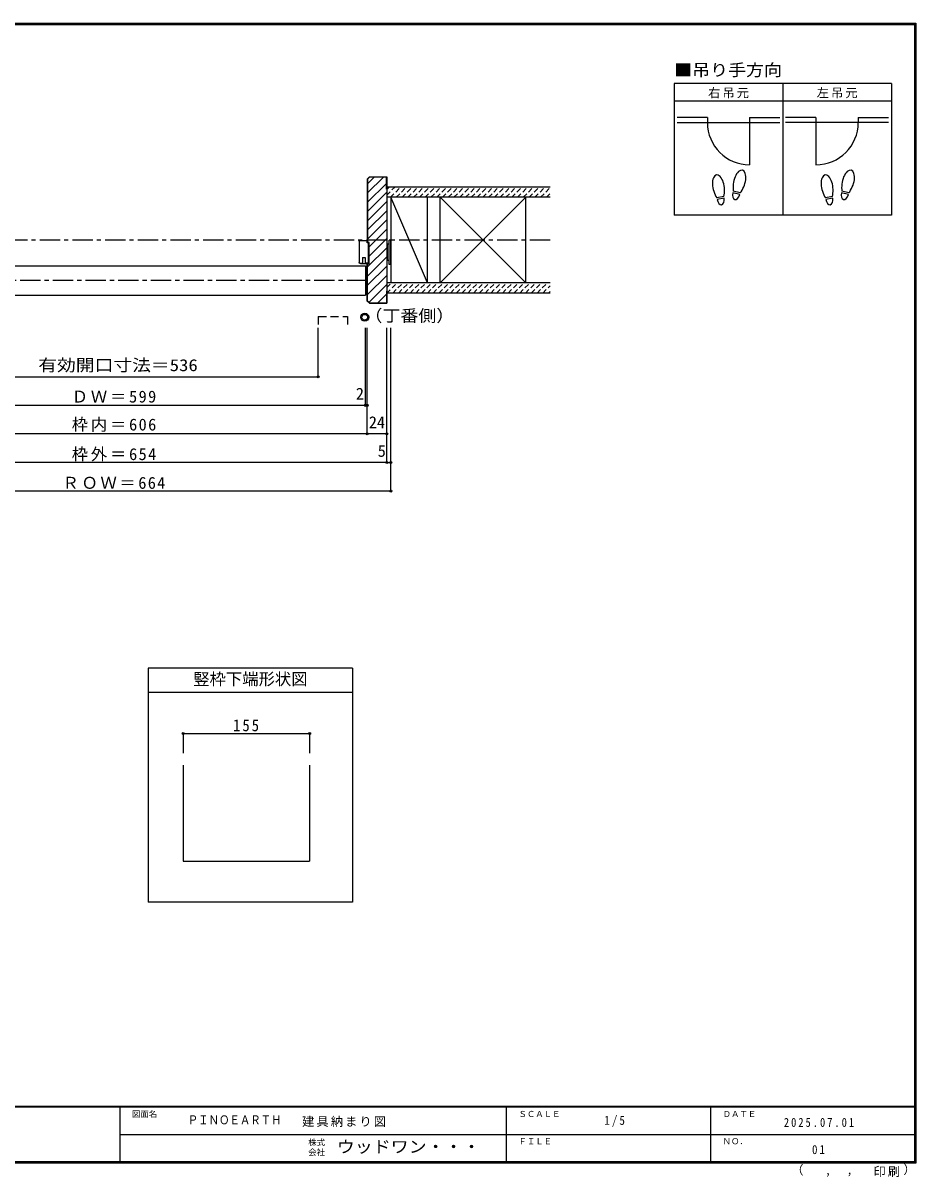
# Model space of a CAD drawing. Units: millimetres at full size, sheet at 1:5; details may follow other scales. Extents: x -973 to 977, y -718 to 696.
# Drawn here: x -117 to 977, y -718 to 696 of the extents above; entities that cross this region are included whole.
import ezdxf
from ezdxf.enums import TextEntityAlignment as Align

# ---------------------------------------------------------------- set-up
doc = ezdxf.new("R2010")
doc.units = ezdxf.units.MM
doc.header["$LTSCALE"] = 5
doc.header["$PDMODE"] = 32
doc.header["$PDSIZE"] = 2.5
for name, pattern in [('CHAIN1', [8, 5, -1, 1, -1]), ('DASHED1', [1.8, 1.2, -0.6]), ('DASHED2', [3, 2, -1])]:
    doc.linetypes.add(name, pattern=pattern)
for name, color, linetype in [('0-0_補助線', 7, 'Continuous'), ('0-1_通り芯', 4, 'CHAIN1'), ('0-3_仕上げ', 2, 'Continuous'), ('0-4_枠', 3, 'Continuous'), ('0-6_扉', 6, 'Continuous'), ('0-7_金物', 7, 'Continuous'), ('0-8_戸当り', 3, 'Continuous'), ('0-A_文字', 3, 'Continuous'), ('0-B_寸法', 7, 'Continuous'), ('0-C_ハッチ', 4, 'DASHED1'), ('F-0_補助線', 7, 'Continuous'), ('F-1_枠', 6, 'Continuous'), ('F-A_文字', 7, 'Continuous')]:
    doc.layers.add(name, color=color, linetype=linetype)
doc.styles.add('ＭＳ ゴシック', font='')
doc.styles.get('ＭＳ ゴシック').set_extended_font_data('MS Gothic')

# ---------------------------------------------------------------- blocks, each defined once
blk = doc.blocks.new('02')
at = {"layer": '0-0_補助線'}
for p, q in [((-4.998, -10.239), (-4.998, 14.761)), ((5.802, 17.761), (-3.198, 17.761)), ((6.802, 16.761), (6.802, -9.239)), ((-4.998, -10.239), (-0.698, -10.239)), ((2.702, -3.239), (2.702, -10.239)), ((5.802, -10.239), (2.702, -10.239)), ((5.002, -10.239), (4.402, -10.839))]:
    blk.add_line(p, q, dxfattribs=at)
for points in [[(-4.998, 14.761), (-3.198, 14.761), (-3.198, 17.761)], [(-3.469, -10.239), (-2.869, -10.839), (4.402, -10.839)], [(2.702, -3.239), (-0.698, -3.239), (-0.698, -10.239)]]:
    blk.add_lwpolyline(points, dxfattribs=at)
for centre, start, end in [((5.802, 16.761), 0, 90), ((5.802, -9.239), 270, 0)]:
    blk.add_arc(centre, 1, start, end, dxfattribs=at)

msp = doc.modelspace()

# ---------------------------------------------------------------- linework, layer by layer
at = {"layer": '0-0_補助線', "color": 3}
for p, q in [((306.92, 427.004), (304.653, 427.004)), ((306.92, 401.004), (306.92, 427.004)), ((304.653, 401.004), (306.92, 401.004))]:
    msp.add_line(p, q, dxfattribs=at)
at = {"layer": '0-0_補助線'}
for p, q in [((331.629, 425), (329.629, 425)), ((329.629, 405), (329.629, 425)), ((331.629, 400), (331.629, 430)), ((333.629, 430), (331.629, 430)), ((333.629, 400), (333.629, 430)), ((329.629, 424), (328.653, 424)), ((329.629, 406), (328.653, 406)), ((331.629, 405), (329.629, 405)), ((333.629, 400), (331.629, 400))]:
    msp.add_line(p, q, dxfattribs=at)
at = {"layer": '0-0_補助線', "color": 4}
for p, q in [((79.182, -174.5), (234.182, -174.5)), ((79.182, -174.5), (79.182, -198.49)), ((234.182, -174.5), (234.182, -198.49))]:
    msp.add_line(p, q, dxfattribs=at)
at = {"layer": '0-0_補助線'}
for p in [(79.182, -174.5), (234.182, -174.5)]:
    msp.add_point(p, dxfattribs=at)
at = {"layer": '0-1_通り芯'}
for p, q in [((528.653, 430), (-525.347, 430)), ((304.653, 380.5), (-301.347, 380.5))]:
    msp.add_line(p, q, dxfattribs=at)
at = {"layer": '0-3_仕上げ'}
for p, q in [((528.653, 495), (328.653, 495)), ((528.653, 482.5), (328.653, 482.5)), ((528.653, 377.5), (328.653, 377.5)), ((528.653, 365), (328.653, 365))]:
    msp.add_line(p, q, dxfattribs=at)
at = {"layer": '0-3_仕上げ', "color": 7}
for p, q in [((378.629, 377.5), (333.629, 482.5)), ((394.037, 482.5), (499.037, 377.5)), ((394.037, 377.5), (499.037, 482.5))]:
    msp.add_line(p, q, dxfattribs=at)
at = {"layer": '0-3_仕上げ', "color": 3}
for p, q in [((333.629, 482.5), (333.629, 377.5)), ((378.629, 377.5), (378.629, 482.5)), ((394.037, 377.5), (394.037, 482.5)), ((499.037, 377.5), (499.037, 482.5))]:
    msp.add_line(p, q, dxfattribs=at)
at = {"layer": '0-4_枠'}
for p, q in [((307.689, 507), (305.153, 504.464)), ((305.153, 504.464), (305.153, 427.004)), ((307.481, 507.5), (328.653, 507.5)), ((328.153, 507), (307.689, 507)), ((328.153, 492.5), (328.153, 507)), ((328.653, 507.5), (328.653, 352.5)), ((328.153, 492.5), (328.653, 492.5)), ((304.653, 355.328), (304.653, 401.004)), ((305.153, 355.536), (305.153, 401.004)), ((307.481, 352.5), (304.653, 355.328)), ((307.689, 353), (305.153, 355.536)), ((328.153, 367.5), (328.153, 353)), ((328.153, 367.5), (328.653, 367.5)), ((307.481, 352.5), (328.653, 352.5)), ((307.689, 353), (328.153, 353)), ((79.182, -213.227), (79.182, -331.007)), ((234.182, -213.227), (234.182, -331.007)), ((79.182, -331.007), (234.182, -331.007))]:
    msp.add_line(p, q, dxfattribs=at)
msp.add_lwpolyline([(307.481, 507.5), (304.653, 504.672), (304.653, 428)], dxfattribs=at)
at = {"layer": '0-6_扉'}
for p, q in [((-296.347, 398.5), (302.653, 398.5)), ((302.653, 398.5), (302.653, 362.5)), ((-296.347, 362.5), (302.653, 362.5))]:
    msp.add_line(p, q, dxfattribs=at)
at = {"layer": '0-6_扉', "linetype": 'DASHED2'}
for p, q in [((244.658, 336.408), (280.658, 336.408)), ((244.658, 336.408), (244.658, 322.5)), ((280.658, 336.408), (280.658, 322.5))]:
    msp.add_line(p, q, dxfattribs=at)
at = {"layer": '0-7_金物'}
for radius in [5, 3.5]:
    msp.add_circle((301.702, 335.457), radius, dxfattribs=at)
at = {"layer": '0-8_戸当り', "color": 2}
for p, q in [((721.239, 580.308), (684.139, 580.308)), ((721.239, 580.308), (721.239, 574.008)), ((773.039, 580.308), (810.139, 580.308)), ((773.039, 580.308), (773.039, 522.208)), ((854.239, 580.308), (817.139, 580.308)), ((854.239, 580.308), (854.239, 522.208)), ((906.039, 580.308), (943.139, 580.308)), ((906.039, 580.308), (906.039, 574.008)), ((684.139, 574.008), (810.139, 574.008)), ((943.139, 574.008), (817.139, 574.008))]:
    msp.add_line(p, q, dxfattribs=at)
at = {"layer": '0-8_戸当り'}
for p, q in [((741.457, 483.378), (732.811, 481.853)), ((741.822, 481.31), (733.175, 479.785)), ((760.924, 485.706), (752.444, 487.978)), ((761.468, 487.735), (752.987, 490.007)), ((874.457, 483.378), (865.811, 481.853)), ((874.822, 481.31), (866.175, 479.785)), ((893.924, 485.706), (885.444, 487.978)), ((894.468, 487.735), (885.987, 490.007))]:
    msp.add_line(p, q, dxfattribs=at)
at = {"layer": '0-8_戸当り', "color": 2}
for centre, start, end in [((773.039, 574.008), 180, 270), ((854.239, 574.008), 270, 0)]:
    msp.add_arc(centre, 51.8, start, end, dxfattribs=at)
at = {"layer": '0-8_戸当り'}
for centre, major_axis, ratio, start_param, end_param in [((734.795, 495.877), (-2.445, 13.867), 0.5, 4.34059143, 8.22577918), ((760.713, 501.878), (3.644, 13.601), 0.5, 4.34059143, 8.22577918), ((867.795, 495.877), (-2.445, 13.867), 0.5, 4.34059143, 8.22577918), ((893.713, 501.878), (3.644, 13.601), 0.5, 4.34059143, 8.22577918), ((760.609, 501.489), (4.416, 16.48), 0.4, 1.85063327, 2.44287679), ((760.609, 501.489), (4.416, 16.48), 0.4, 3.84030852, 4.43255203), ((893.609, 501.489), (4.416, 16.48), 0.4, 1.85063327, 2.44287679), ((893.609, 501.489), (4.416, 16.48), 0.4, 3.84030852, 4.43255203), ((734.865, 495.481), (-2.963, 16.802), 0.4, 1.85063327, 2.44287679), ((737.498, 480.548), (-1.27, 7.205), 0.6, 1.57079633, 4.71238898), ((734.865, 495.481), (-2.963, 16.802), 0.4, 3.84030852, 4.43255203), ((756.684, 486.842), (1.894, 7.067), 0.6, 1.57079633, 4.71238898), ((867.865, 495.481), (-2.963, 16.802), 0.4, 1.85063327, 2.44287679), ((870.498, 480.548), (-1.27, 7.205), 0.6, 1.57079633, 4.71238898), ((867.865, 495.481), (-2.963, 16.802), 0.4, 3.84030852, 4.43255203), ((889.684, 486.842), (1.894, 7.067), 0.6, 1.57079633, 4.71238898)]:
    msp.add_ellipse(centre, major_axis=major_axis, ratio=ratio, start_param=start_param, end_param=end_param, dxfattribs=at)
at = {"layer": '0-A_文字'}
for p, q in [((680.639, 621.667), (680.639, 460.667)), ((946.639, 621.667), (680.639, 621.667)), ((813.639, 621.667), (813.639, 460.667)), ((680.639, 600.667), (946.639, 600.667)), ((286.653, -94.5), (36.653, -94.5)), ((36.653, -94.5), (36.653, -381.007)), ((286.653, -94.5), (286.653, -381.007)), ((286.653, -124.5), (36.653, -124.5)), ((286.653, -381.007), (36.653, -381.007))]:
    msp.add_line(p, q, dxfattribs=at)
msp.add_lwpolyline([(946.639, 621.667), (946.639, 460.667), (680.639, 460.667)], dxfattribs=at)
at = {"layer": '0-B_寸法', "color": 4}
for p, q in [((244.658, 262.5), (244.658, 322.5)), ((302.653, 227.5), (302.653, 322.5)), ((304.653, 192.5), (304.653, 322.5)), ((328.653, 157.5), (328.653, 322.5)), ((333.653, 122.5), (333.653, 322.5)), ((-291.347, 262.5), (244.658, 262.5)), ((304.653, 227.5), (-301.347, 227.5)), ((328.653, 192.5), (-325.347, 192.5)), ((328.653, 157.5), (-325.347, 157.5)), ((328.653, 157.5), (333.653, 157.5)), ((333.653, 122.5), (-330.347, 122.5))]:
    msp.add_line(p, q, dxfattribs=at)
at = {"layer": '0-B_寸法'}
for p in [(244.658, 262.5), (302.653, 227.5), (304.653, 227.5), (304.653, 192.5), (328.653, 192.5), (328.653, 157.5), (333.653, 157.5), (333.653, 122.5)]:
    msp.add_point(p, dxfattribs=at)
at = {"layer": '0-C_ハッチ', "linetype": 'Continuous'}
for p, q in [((324.486, 507), (305.153, 487.666)), ((313.173, 507), (305.153, 498.98)), ((328.153, 499.353), (305.153, 476.353)), ((328.653, 488.539), (305.153, 465.039)), ((328.653, 477.225), (305.153, 453.725)), ((328.653, 465.912), (305.153, 442.412)), ((328.653, 454.598), (305.153, 431.098)), ((328.653, 443.284), (306.92, 421.551)), ((328.653, 431.97), (306.92, 410.237)), ((328.653, 420.657), (305.153, 397.157)), ((328.653, 409.343), (305.153, 385.843)), ((328.653, 398.029), (305.153, 374.529)), ((328.653, 386.716), (305.153, 363.216)), ((328.653, 375.402), (306.97, 353.719)), ((328.153, 363.588), (317.565, 353))]:
    msp.add_line(p, q, dxfattribs=at)
at = {"layer": '0-C_ハッチ'}
for p, q in [((328.653, 485.03), (338.623, 495)), ((328.653, 492.101), (331.552, 495)), ((333.194, 482.5), (345.694, 495)), ((340.265, 482.5), (352.765, 495)), ((347.336, 482.5), (359.836, 495)), ((354.408, 482.5), (366.908, 495)), ((361.479, 482.5), (373.979, 495)), ((368.55, 482.5), (381.05, 495)), ((375.621, 482.5), (388.121, 495)), ((382.692, 482.5), (395.192, 495)), ((389.763, 482.5), (402.263, 495)), ((396.834, 482.5), (409.334, 495)), ((403.905, 482.5), (416.405, 495)), ((418.047, 482.5), (430.547, 495)), ((425.118, 482.5), (437.618, 495)), ((432.189, 482.5), (444.689, 495)), ((439.26, 482.5), (451.76, 495)), ((446.331, 482.5), (458.831, 495)), ((453.402, 482.5), (465.902, 495)), ((460.474, 482.5), (472.974, 495)), ((467.545, 482.5), (480.045, 495)), ((474.616, 482.5), (487.116, 495)), ((481.687, 482.5), (494.187, 495)), ((488.758, 482.5), (501.258, 495)), ((495.829, 482.5), (508.329, 495)), ((502.9, 482.5), (515.4, 495)), ((509.971, 482.5), (522.471, 495)), ((410.976, 482.5), (421.818, 493.341)), ((517.042, 482.5), (528.653, 494.111)), ((524.113, 482.5), (528.653, 487.04)), ((328.653, 371.893), (334.26, 377.5)), ((328.742, 364.911), (341.331, 377.5)), ((335.902, 365), (348.402, 377.5)), ((342.974, 365), (355.474, 377.5)), ((350.045, 365), (362.545, 377.5)), ((357.116, 365), (369.616, 377.5)), ((364.187, 365), (376.687, 377.5)), ((371.258, 365), (383.758, 377.5)), ((378.329, 365), (390.829, 377.5)), ((385.4, 365), (397.9, 377.5)), ((392.471, 365), (404.971, 377.5)), ((399.542, 365), (412.042, 377.5)), ((406.613, 365), (419.113, 377.5)), ((413.684, 365), (426.184, 377.5)), ((420.755, 365), (433.255, 377.5)), ((427.826, 365), (440.326, 377.5)), ((434.897, 365), (447.397, 377.5)), ((441.969, 365), (454.469, 377.5)), ((449.04, 365), (461.54, 377.5)), ((456.111, 365), (468.611, 377.5)), ((463.182, 365), (475.682, 377.5)), ((470.253, 365), (482.753, 377.5)), ((477.324, 365), (489.824, 377.5)), ((484.395, 365), (496.895, 377.5)), ((491.466, 365), (503.966, 377.5)), ((498.537, 365), (511.037, 377.5)), ((505.608, 365), (518.108, 377.5)), ((512.679, 365), (525.179, 377.5)), ((519.75, 365), (528.653, 373.903)), ((526.821, 365), (528.653, 366.832))]:
    msp.add_line(p, q, dxfattribs=at)
at = {"layer": 'F-1_枠'}
for p, q in [((-973.347, 695.833), (976.653, 695.833)), ((-973.347, 695), (976.653, 695)), ((-973.347, 694.167), (976.653, 694.167)), ((974.986, 695.833), (974.986, -700.833)), ((975.82, 695.833), (975.82, -700.833)), ((976.653, 695.833), (976.653, -700.833)), ((976.653, -631.667), (-973.347, -631.667)), ((976.653, -632.5), (-973.347, -632.5)), ((1.653, -632.5), (1.653, -699.167)), ((474.986, -632.5), (474.986, -699.167)), ((724.986, -632.5), (724.986, -699.167)), ((1.653, -665.833), (974.986, -665.834)), ((976.653, -699.167), (-973.347, -699.167)), ((976.653, -700), (-973.347, -700)), ((976.653, -700.833), (-973.347, -700.833))]:
    msp.add_line(p, q, dxfattribs=at)

# ---------------------------------------------------------------- block references
at = {"layer": '0-0_補助線', "xscale": -1}
msp.add_blockref('02', (301.455, 411.743), dxfattribs=at)

# ---------------------------------------------------------------- texts
at = {"layer": '0-0_補助線', "insert": (140.432, -172), "char_height": 14.66, "attachment_point": 7, "style": 'ＭＳ ゴシック'}
msp.add_mtext('\\T1.27;\\W0.9;155', dxfattribs=at)
at = {"layer": '0-A_文字', "color": 7, "style": 'ＭＳ ゴシック', "width": 1.1}
for s, p in [('■吊り手方向', (680.639, 626.667)), ('（丁番側）', (301.335, 325.605))]:
    msp.add_text(s, height=14.66, dxfattribs=at).set_placement(p, align=Align.BOTTOM_LEFT)
at = {"layer": '0-A_文字', "color": 7, "style": 'ＭＳ ゴシック'}
msp.add_text('竪枠下端形状図', height=14.66, dxfattribs=at).set_placement((91.653, -119.5), align=Align.BOTTOM_LEFT)
at = {"layer": '0-A_文字', "color": 7, "char_height": 11, "attachment_point": 7, "style": 'ＭＳ ゴシック'}
for s, insert in [('\\T1.17;右吊元', (722.139, 603.667)), ('\\T1.17;左吊元', (855.139, 603.667))]:
    msp.add_mtext(s, dxfattribs=dict(at, insert=insert))
at = {"layer": '0-B_寸法', "style": 'ＭＳ ゴシック', "width": 1.15}
msp.add_text('有効開口寸法＝536', height=14.66, dxfattribs=at).set_placement((-98.147, 265), align=Align.BOTTOM_LEFT)
at = {"layer": '0-B_寸法', "style": 'ＭＳ ゴシック'}
for s, p in [('2', (290.757, 230)), ('24', (306.653, 195)), ('5', (317.539, 160))]:
    msp.add_text(s, height=14.66, dxfattribs=at).set_placement(p, align=Align.BOTTOM_LEFT)
at = {"layer": '0-B_寸法', "char_height": 14.66, "attachment_point": 7, "style": 'ＭＳ ゴシック'}
for s, insert in [('\\T1.17;ＤＷ＝599', (-57.147, 230.652)), ('\\T1.17;枠内＝606', (-57.147, 195)), ('\\T1.17;枠外＝654', (-57.147, 158.806)), ('\\T1.16;ＲＯＷ＝664', (-68.397, 125))]:
    msp.add_mtext(s, dxfattribs=dict(at, insert=insert))
at = {"layer": 'F-0_補助線', "style": 'ＭＳ ゴシック', "width": 0.85}
msp.add_text('ＰＩＮＯＥＡＲＴＨ', height=11, dxfattribs=at).set_placement((84.986, -656.667), align=Align.BOTTOM_LEFT)
at = {"layer": 'F-0_補助線', "insert": (224.986, -656.667), "char_height": 11, "attachment_point": 7, "style": 'ＭＳ ゴシック'}
msp.add_mtext('\\T1.17;建具納まり図', dxfattribs=at)
at = {"layer": 'F-A_文字', "style": 'ＭＳ ゴシック'}
for s, height, p in [('図面名', 7.331, (16.653, -646.667)), ('ＳＣＡＬＥ', 7.331, (489.986, -646.667)), ('ＤＡＴＥ', 7.331, (739.986, -646.667)), ('株式', 7.331, (232.486, -681.5)), ('ＦＩＬＥ', 7.331, (489.986, -680)), ('ＮＯ．', 7.331, (739.986, -680.001)), ('会社', 7.331, (232.486, -693.5)), ('（', 11, (823.992, -718.052)), ('）', 11, (961.387, -717.355)), (',', 11, (865.199, -718.052)), (',', 11, (891.686, -717.588))]:
    msp.add_text(s, height=height, dxfattribs=at).set_placement(p, align=Align.BOTTOM_LEFT)
at = {"layer": 'F-A_文字', "style": 'ＭＳ ゴシック', "width": 1.1}
msp.add_text('ウッドワン・・・', height=14.66, dxfattribs=at).set_placement((267.486, -692.5), align=Align.BOTTOM_LEFT)
at = {"layer": 'F-A_文字', "char_height": 11, "attachment_point": 7, "style": 'ＭＳ ゴシック'}
for s, insert in [('\\T1.38;\\W0.9;1/5', (594.986, -656.667)), ('\\T1.39;\\W0.85;2025.07.01', (814.986, -656.667)), ('\\T1.36;\\W0.9;01', (849.361, -690.001)), ('\\T1.17;印刷', (924.678, -717.82))]:
    msp.add_mtext(s, dxfattribs=dict(at, insert=insert))

doc.saveas('drawing.dxf')
